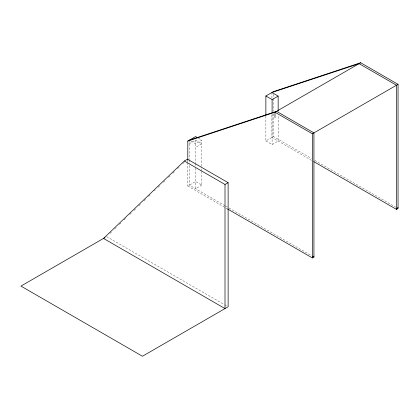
<?xml version="1.0" encoding="UTF-8"?>
<svg xmlns="http://www.w3.org/2000/svg" width="419" height="419" viewBox="0 0 419 419"><rect width="100%" height="100%" fill="white"/><g stroke="black" fill="none" stroke-linecap="round" stroke-linejoin="round"><path stroke-width="0.31" stroke-dasharray="2.1 1.57" d="M109.935 233.467L111.826 231.655M114.659 228.942L116.55 227.129M119.389 224.411L121.751 222.149M124.113 219.881L125.532 218.524M129.79 214.449L131.205 213.088M134.043 210.375L135.934 208.562M138.773 205.844L141.135 203.582M143.974 200.863L145.864 199.051M148.698 196.333L150.117 194.976M154.37 190.902L155.318 189.996M158.152 187.277L160.519 185.015M163.352 182.296L165.243 180.484M168.553 177.316L169.973 175.959M172.811 173.241L174.702 171.429M177.536 168.71L179.903 166.448M182.736 163.729L184.156 162.373M189.367 143.759L195.594 140.161L201.827 143.759L195.594 147.357M201.827 166.385L201.827 140.161L195.594 143.759L190.498 140.815M187.806 162.567L187.806 186.026L195.594 181.532L201.827 185.13L201.827 170.91M265.871 116.194L265.871 140.962L273.481 136.563L311.417 158.466M201.827 185.13L195.594 188.728L195.594 167.396M265.871 140.962L272.099 144.555L278.153 141.062L278.153 114.995M314.816 160.43L395.787 207.175M311.558 160.346L271.926 137.463L271.926 114.005M198.428 138.202L201.827 140.161M225.04 205.724L189.367 185.13L189.367 163.625M225.605 206.048L228.434 207.683M228.999 208.013L311.668 255.742M187.806 186.026L225.181 207.604M225.747 207.929L226.878 208.583M106.625 236.635L224.17 304.503M224.731 304.828L227.559 306.457M273.481 94.207L273.481 98.114M273.481 98.769L273.481 111.15M273.481 113.753L273.481 136.563M272.099 113.926L272.099 144.555M271.926 92.499L271.926 98.36M201.827 168.967L201.827 170.261M195.594 140.161L195.594 162.928M195.594 163.515L195.594 166.746M189.367 140.161L189.367 159.272M189.367 159.712L189.367 163.153M187.806 159.958L187.806 161.917"/><path stroke-width="0.63" d="M184.35 161.001L103.509 238.437L225.008 308.583L225.008 184.475L184.35 161.001L187.466 159.204L228.125 182.674L228.125 306.787L142.45 356.25L20.95 286.098L105.064 237.536M187.806 159.958L187.806 141.062L195.594 136.563L197.297 137.547M265.871 114.89L265.871 95.993L273.481 91.599L360.665 62.75L398.05 84.334L398.05 208.484L396.494 209.385L313.826 161.655M265.871 95.993L272.099 99.591L278.153 96.092L278.153 111.082M360.665 62.75L274.99 112.213L187.806 141.062M274.99 117.613L274.99 112.213L312.375 133.797L398.05 84.334M225.008 184.475L228.125 182.674M227.444 208.913L312.375 257.947L313.936 257.046L313.936 132.902L276.55 111.318L189.367 140.161M396.494 208.4L398.05 207.594L396.494 209.385L396.494 85.235L359.109 63.651L271.926 92.499L278.153 96.092M312.375 256.962L313.936 256.156M312.804 256.391L313.936 257.046M312.375 133.797L312.375 257.947M272.099 99.591L272.099 112.622"/></g></svg>
